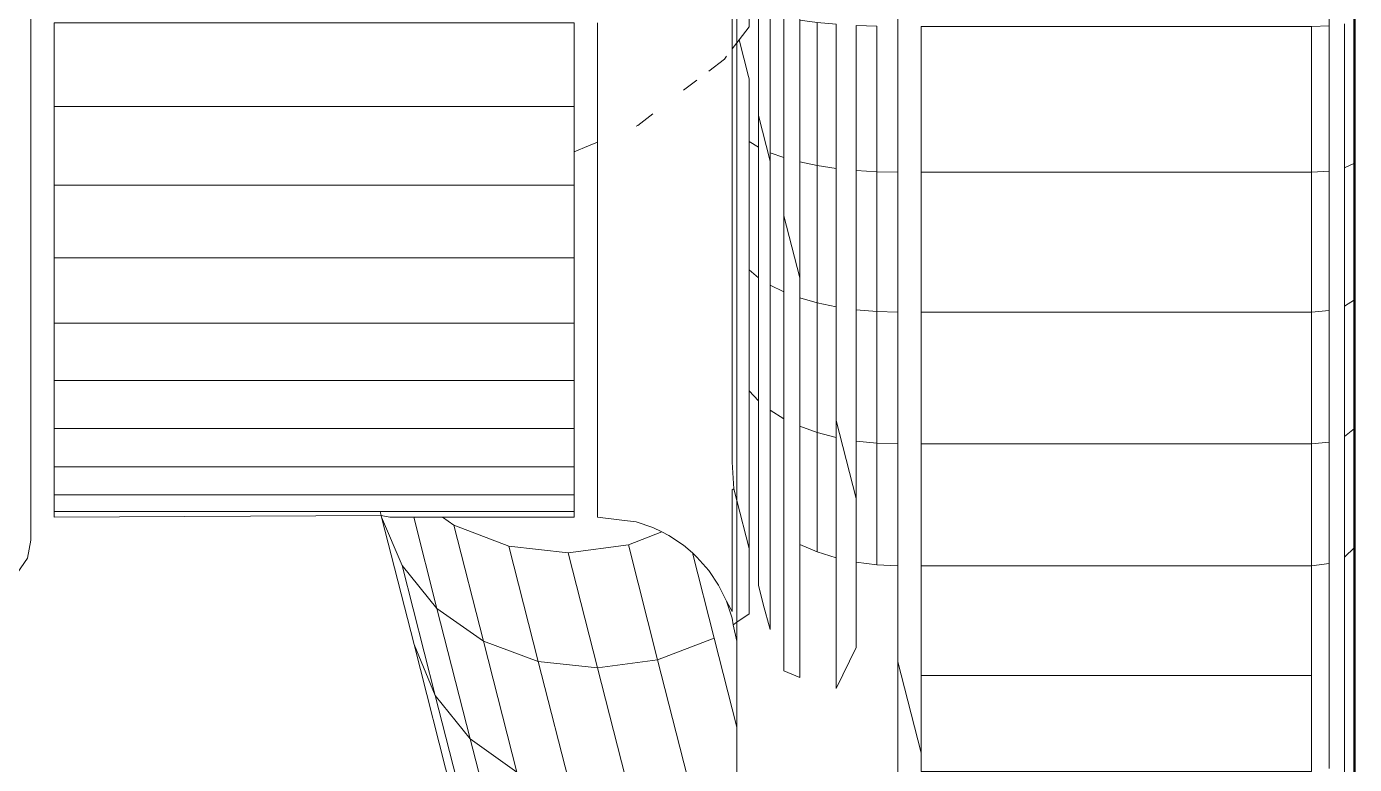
# Model space of a CAD drawing. Header units: millimetres. Extents: x 81693 to 98868, y 6565 to 11437.
# Drawn here: x 95464.173 to 95466.079, y 11215.215 to 11216.274 of the extents above; entities that cross this region are included whole.
import ezdxf

# ---------------------------------------------------------------- set-up
doc = ezdxf.new("R2010")
doc.units = ezdxf.units.MM
doc.layers.add('Moveis', color=1, linetype='Continuous', lineweight=9)
doc.layers.add('Parede Baixa', color=5, linetype='Continuous', lineweight=50)
doc.layers.add('Piso', color=55, linetype='Continuous')

# ---------------------------------------------------------------- blocks, each defined once
blk = doc.blocks.new('o')
at = {"layer": 'Moveis'}
for p, q in [((12553.032, 3257.1479), (12553.032, 3251.9879)), ((12553.3786, 3255.2505), (12553.3786, 3254.0492)), ((12554.8986, 3252.9781), (12554.8986, 3254.39)), ((12553.3321, 3254.1169), (12553.3321, 3253.8928)), ((12552.0706, 3253.7797), (12552.0706, 3254.0899)), ((12553.6786, 3253.9122), (12553.6786, 3254.092)), ((12553.7286, 3253.9122), (12553.7286, 3254.092)), ((12554.8486, 3253.9122), (12554.8486, 3254.092)), ((12552.103, 3253.773), (12552.103, 3254.0859)), ((12552.982, 3253.7706), (12552.982, 3254.0844)), ((12553.3522, 3254.0836), (12553.3737, 3254.0556)), ((12553.3737, 3254.0556), (12553.3535, 3253.9767)), ((12553.3737, 3254.0556), (12553.3786, 3254.0492)), ((12553.3786, 3254.0492), (12553.3885, 3254.0362)), ((12553.3786, 3254.0492), (12553.3786, 3253.0635)), ((12553.4009, 3254.0201), (12553.4055, 3254.0141)), ((12553.4055, 3254.0141), (12553.4391, 3253.9883)), ((12553.3535, 3253.9767), (12553.3522, 3253.9714)), ((12553.4644, 3253.9689), (12553.4932, 3253.9468)), ((12553.3321, 3253.8928), (12553.3069, 3253.7941)), ((12553.5594, 3253.896), (12553.5917, 3253.8712)), ((12553.6786, 3253.8352), (12553.6786, 3253.9122)), ((12553.7286, 3253.8145), (12553.7286, 3253.9122)), ((12554.8486, 3253.7427), (12554.8486, 3253.9122)), ((12553.5917, 3253.8712), (12553.5957, 3253.8695)), ((12553.6786, 3253.8352), (12553.6979, 3253.8272)), ((12553.6786, 3253.7515), (12553.6786, 3253.8352)), ((12553.6979, 3253.8272), (12553.7286, 3253.8145)), ((12553.7286, 3253.8145), (12553.7286, 3253.7615)), ((12552.0706, 3253.4819), (12552.0706, 3253.7797)), ((12552.103, 3253.4726), (12552.103, 3253.773)), ((12552.982, 3253.4694), (12552.982, 3253.7706)), ((12553.6786, 3253.7427), (12553.6786, 3253.7515)), ((12553.7286, 3253.7615), (12553.7286, 3253.7427)), ((12553.6786, 3253.6093), (12553.6786, 3253.7427)), ((12553.7286, 3253.5896), (12553.7286, 3253.7427)), ((12554.8486, 3253.5862), (12554.8486, 3253.7427)), ((12553.243, 3253.5433), (12553.2771, 3253.6769)), ((12553.6786, 3253.5862), (12553.6786, 3253.6093)), ((12553.6786, 3253.4453), (12553.6786, 3253.5862)), ((12553.7286, 3253.5862), (12553.7286, 3253.5896)), ((12553.7286, 3253.4453), (12553.7286, 3253.5862)), ((12554.8486, 3253.4453), (12554.8486, 3253.5862)), ((12552.0706, 3253.2012), (12552.0706, 3253.4819)), ((12552.103, 3253.1895), (12552.103, 3253.4726)), ((12552.982, 3253.1854), (12552.982, 3253.4694)), ((12553.6786, 3253.4119), (12553.6786, 3253.4453)), ((12553.7286, 3253.424), (12553.7286, 3253.4453)), ((12554.8486, 3253.322), (12554.8486, 3253.4453)), ((12553.6786, 3253.322), (12553.6786, 3253.4119)), ((12553.7286, 3253.3943), (12553.7286, 3253.424)), ((12553.7286, 3253.322), (12553.7286, 3253.3943)), ((12553.6786, 3253.2281), (12553.6786, 3253.322)), ((12553.7286, 3253.2184), (12553.7286, 3253.322)), ((12554.8486, 3253.2184), (12554.8486, 3253.322)), ((12553.1217, 3253.0679), (12553.1646, 3253.2362)), ((12552.0706, 3252.942), (12552.0706, 3253.2012)), ((12553.6786, 3253.2184), (12553.6786, 3253.2281)), ((12553.6786, 3253.1918), (12553.6786, 3253.2184)), ((12553.7286, 3253.1853), (12553.7286, 3253.2184)), ((12554.8486, 3253.136), (12554.8486, 3253.2184)), ((12552.103, 3252.9282), (12552.103, 3253.1895)), ((12552.982, 3252.9233), (12552.982, 3253.1854)), ((12553.6786, 3253.136), (12553.6786, 3253.1918)), ((12553.7286, 3253.136), (12553.7286, 3253.1853)), ((12553.6786, 3253.0763), (12553.6786, 3253.136)), ((12553.7286, 3253.0763), (12553.7286, 3253.136)), ((12554.8486, 3253.0763), (12554.8486, 3253.136)), ((12553.3786, 3252.8016), (12553.3786, 3253.0635)), ((12553.6786, 3253.04), (12553.6786, 3253.0763)), ((12553.7286, 3253.04), (12553.7286, 3253.0763)), ((12554.8486, 3253.04), (12554.8486, 3253.0763)), ((12553.6786, 3253.0279), (12553.6786, 3253.04)), ((12553.7286, 3253.0279), (12553.7286, 3253.04)), ((12554.1445, 3253.0318), (12554.1259, 3253.0279)), ((12554.1435, 3253.0279), (12554.1445, 3253.0318)), ((12554.1466, 3253.04), (12554.1445, 3253.0318)), ((12554.8486, 3253.0279), (12554.1445, 3253.0318)), ((12554.8486, 3253.0279), (12554.8486, 3253.04)), ((12553.5594, 3253.0056), (12553.54, 3252.996)), ((12553.5957, 3253.0179), (12553.5594, 3253.0056)), ((12553.6259, 3253.0215), (12553.5957, 3253.0179)), ((12553.6786, 3253.0279), (12553.6259, 3253.0215)), ((12553.761, 3253.0279), (12553.7286, 3253.0279)), ((12553.8855, 3253.0279), (12553.761, 3253.0279)), ((12553.9924, 3253.0279), (12553.8855, 3253.0279)), ((12554.0122, 3253.0279), (12553.9924, 3253.0279)), ((12554.0744, 3253.0279), (12554.0122, 3253.0279)), ((12554.1435, 3253.0279), (12554.0735, 3252.7536)), ((12554.1259, 3253.0279), (12554.0744, 3253.0279)), ((12553.525, 3252.9886), (12553.4932, 3252.9673)), ((12553.54, 3252.996), (12553.525, 3252.9886)), ((12554.8986, 3252.9781), (12554.9062, 3252.9397)), ((12552.0489, 3252.9627), (12552.0706, 3252.942)), ((12553.4743, 3252.9508), (12553.4644, 3252.9421)), ((12553.4932, 3252.9673), (12553.4743, 3252.9508)), ((12552.0706, 3252.7085), (12552.0706, 3252.942)), ((12552.103, 3252.6927), (12552.103, 3252.9282)), ((12552.982, 3252.6871), (12552.982, 3252.9233)), ((12553.032, 3252.9233), (12553.0772, 3252.9252)), ((12553.4644, 3252.9421), (12553.4391, 3252.9133)), ((12554.9062, 3252.9397), (12554.9279, 3252.9072)), ((12553.4391, 3252.9133), (12553.4178, 3252.8814)), ((12553.4178, 3252.8814), (12553.4009, 3252.847)), ((12553.4009, 3252.847), (12553.3885, 3252.8107)), ((12553.3786, 3252.761), (12553.3786, 3252.8016)), ((12553.3885, 3252.8107), (12553.3866, 3252.796)), ((12553.3866, 3252.796), (12553.3786, 3252.761)), ((12553.3786, 3252.761), (12553.3786, 3252.5756)), ((12553.9478, 3252.2607), (12554.0735, 3252.7536)), ((12553.032, 3252.7164), (12552.982, 3252.5204)), ((12552.0706, 3252.5044), (12552.0706, 3252.7085)), ((12552.103, 3252.4868), (12552.103, 3252.6927)), ((12552.982, 3252.5204), (12552.982, 3252.6871)), ((12553.2771, 3252.6972), (12553.243, 3252.6824)), ((12553.3786, 3252.4756), (12553.3786, 3252.5756)), ((12552.982, 3252.4806), (12552.982, 3252.5204)), ((12552.0706, 3252.3327), (12552.0706, 3252.5044))]:
    blk.add_line(p, q, dxfattribs=at)
for points, invisible_edges in [([(12552.982, 3254.0844), (12553.032, 3257.1479), (12552.982, 3253.7706)], 3), ([(12552.982, 3254.0844), (12553.032, 3257.1479), (12552.982, 3253.7706)], 3), ([(12552.982, 3254.0844), (12553.032, 3257.1479), (12552.982, 3253.7706)], 3), ([(12552.982, 3254.0844), (12553.032, 3257.1479), (12552.982, 3253.7706)], 3), ([(12552.982, 3254.0844), (12553.032, 3257.1479), (12552.982, 3253.7706)], 3), ([(12552.0706, 3253.7797), (12552.103, 3257.1402), (12552.0706, 3253.4819)], 3), ([(12553.1217, 3254.0866), (12553.1217, 3257.0554), (12553.1217, 3253.7743)], 3), ([(12553.1217, 3253.7743), (12553.1217, 3257.0554), (12553.1217, 3253.4744)], 3), ([(12552.103, 3255.3628), (12552.103, 3253.1895), (12552.103, 3255.6631)], 3), ([(12552.103, 3253.1895), (12552.103, 3255.3628), (12552.103, 3253.4726)], 3), ([(12552.103, 3253.4726), (12552.103, 3255.3628), (12552.103, 3255.0499)], 13), ([(12553.3885, 3255.2635), (12553.3786, 3254.0492), (12553.3786, 3255.2505)], 1), ([(12553.3737, 3254.0556), (12553.3786, 3255.2505), (12553.3786, 3254.0492)], 1), ([(12552.103, 3253.4726), (12552.103, 3255.0499), (12552.103, 3254.7294)], 13), ([(12552.0706, 3254.0899), (12552.0706, 3254.728), (12552.0706, 3253.7797)], 3), ([(12552.103, 3253.4726), (12552.103, 3254.7294), (12552.103, 3254.4064)], 13), ([(12553.3786, 3254.0492), (12553.3885, 3254.4575), (12553.3885, 3254.0362)], 3), ([(12553.3885, 3254.0362), (12553.3885, 3254.4575), (12553.3885, 3254.2386)], 1), ([(12552.103, 3253.4726), (12552.103, 3254.4064), (12552.103, 3254.0859)], 13), ([(12553.3522, 3254.4193), (12553.3522, 3254.0836), (12553.3522, 3254.1245)], 1), ([(12553.3522, 3254.0836), (12553.3522, 3254.4193), (12553.3737, 3254.0556)], 3), ([(12554.9062, 3252.9397), (12554.8986, 3254.39), (12554.9098, 3254.4171)], 13), ([(12554.9062, 3252.9397), (12554.9098, 3254.4171), (12554.9279, 3252.9072)], 3), ([(12554.8486, 3254.092), (12554.8986, 3254.39), (12554.8486, 3253.9122)], 3), ([(12554.8486, 3253.9122), (12554.8986, 3254.39), (12554.8986, 3252.9781)], 13), ([(12554.8486, 3254.092), (12554.8986, 3254.39), (12554.8486, 3253.9122)], 3), ([(12554.8486, 3253.9122), (12554.8986, 3254.39), (12554.8986, 3252.9781)], 13), ([(12554.8486, 3254.092), (12554.8986, 3254.39), (12554.8486, 3253.9122)], 3), ([(12554.8486, 3253.9122), (12554.8986, 3254.39), (12554.8986, 3252.9781)], 13), ([(12554.8486, 3254.092), (12554.8986, 3254.39), (12554.8486, 3253.9122)], 3), ([(12554.8486, 3253.9122), (12554.8986, 3254.39), (12554.8986, 3252.9781)], 13), ([(12554.8486, 3254.092), (12554.8986, 3254.39), (12554.8486, 3253.9122)], 3), ([(12554.8486, 3253.9122), (12554.8986, 3254.39), (12554.8986, 3252.9781)], 13), ([(12554.8986, 3254.39), (12554.9062, 3252.9397), (12554.8986, 3252.9781)], 1), ([(12553.243, 3254.2477), (12553.243, 3253.7927), (12553.243, 3254.0979)], 1), ([(12553.243, 3253.7927), (12553.243, 3254.2477), (12553.2626, 3254.2003)], 13), ([(12553.3069, 3254.1098), (12553.3321, 3254.1169), (12553.3069, 3253.8125)], 3), ([(12553.3069, 3253.8125), (12553.3321, 3254.1169), (12553.3069, 3253.7941)], 3), ([(12553.3069, 3253.7941), (12553.3321, 3254.1169), (12553.3321, 3253.8928)], 1), ([(12552.0489, 3253.7897), (12552.0706, 3254.0899), (12552.0706, 3253.7797)], 1), ([(12553.2053, 3254.0931), (12553.1646, 3253.7788), (12553.1646, 3254.0894)], 1), ([(12553.1646, 3253.7788), (12553.2053, 3254.0931), (12553.2053, 3253.785)], 1), ([(12553.1646, 3254.0894), (12553.1646, 3253.4806), (12553.1646, 3253.2362)], 13), ([(12553.1646, 3253.4806), (12553.1646, 3254.0894), (12553.1646, 3253.7788)], 1), ([(12553.243, 3254.0979), (12553.2053, 3253.785), (12553.2053, 3254.0931)], 1), ([(12553.2053, 3253.785), (12553.243, 3254.0979), (12553.243, 3253.7927)], 1), ([(12553.3069, 3254.1098), (12553.2771, 3253.802), (12553.2771, 3254.1035)], 1), ([(12553.2771, 3253.802), (12553.3069, 3254.1098), (12553.3069, 3253.8125)], 1), ([(12553.2771, 3253.6769), (12553.2771, 3254.1035), (12553.2771, 3253.802)], 1), ([(12554.8486, 3254.092), (12553.7286, 3253.9122), (12553.7286, 3254.092)], 1), ([(12553.7286, 3253.9122), (12554.8486, 3254.092), (12554.8486, 3253.9122)], 1), ([(12552.1413, 3254.0844), (12552.103, 3253.773), (12552.103, 3254.0859)], 1), ([(12552.103, 3253.4726), (12552.103, 3254.0859), (12552.103, 3253.773)], 1), ([(12552.103, 3253.773), (12552.1413, 3254.0844), (12552.1413, 3253.7706)], 1), ([(12552.982, 3254.0844), (12552.1413, 3253.7706), (12552.1413, 3254.0844)], 1), ([(12552.1413, 3253.7706), (12552.982, 3254.0844), (12552.982, 3253.7706)], 1), ([(12553.032, 3253.7706), (12553.0772, 3254.085), (12553.0772, 3253.7715)], 1), ([(12553.1217, 3254.0866), (12553.0772, 3253.7715), (12553.0772, 3254.085)], 1), ([(12553.0772, 3253.7715), (12553.1217, 3254.0866), (12553.1217, 3253.7743)], 1), ([(12553.3786, 3253.0635), (12553.3535, 3253.9767), (12553.3737, 3254.0556)], 13), ([(12553.3786, 3253.0635), (12553.3737, 3254.0556), (12553.3786, 3254.0492)], 1), ([(12553.3786, 3254.0492), (12553.3851, 3253.0892), (12553.3786, 3253.0635)], 1), ([(12553.3851, 3253.0892), (12553.3786, 3254.0492), (12553.3885, 3254.0362)], 13), ([(12553.3851, 3253.0892), (12553.3885, 3254.0362), (12553.3885, 3253.1463)], 3), ([(12553.3885, 3253.4478), (12553.3885, 3254.0362), (12553.3885, 3254.0249)], 13), ([(12553.3885, 3253.4478), (12553.3885, 3254.0249), (12553.3885, 3253.8197)], 13), ([(12553.3535, 3253.9767), (12553.3522, 3253.8367), (12553.3522, 3253.9714)], 1), ([(12553.3522, 3253.8367), (12553.3535, 3253.9767), (12553.3522, 3253.5605)], 3), ([(12553.3522, 3253.5605), (12553.3535, 3253.9767), (12553.3522, 3253.3001)], 3), ([(12553.3321, 3253.8928), (12553.3069, 3253.5271), (12553.3069, 3253.7941)], 1), ([(12553.3069, 3253.5271), (12553.3321, 3253.8928), (12553.3069, 3253.2581)], 3), ([(12553.3321, 3253.0338), (12553.3321, 3253.8928), (12553.3321, 3253.2783)], 3), ([(12553.3321, 3253.2783), (12553.3321, 3253.8928), (12553.3321, 3253.5431)], 3), ([(12553.3321, 3253.5431), (12553.3321, 3253.8928), (12553.3321, 3253.8242)], 1), ([(12554.8486, 3253.9122), (12553.7286, 3253.8145), (12553.7286, 3253.9122)], 1), ([(12553.7286, 3253.8145), (12554.8486, 3253.9122), (12553.7286, 3253.7615)], 3), ([(12553.7286, 3253.7615), (12554.8486, 3253.9122), (12553.7286, 3253.7427)], 3), ([(12553.7286, 3253.7427), (12554.8486, 3253.9122), (12554.8486, 3253.7427)], 1), ([(12554.8486, 3253.4453), (12554.8486, 3253.7427), (12554.8486, 3253.9122)], 13), ([(12554.8486, 3253.4453), (12554.8486, 3253.7427), (12554.8486, 3253.9122)], 13), ([(12554.8486, 3253.4453), (12554.8486, 3253.7427), (12554.8486, 3253.9122)], 13), ([(12554.8486, 3253.4453), (12554.8486, 3253.7427), (12554.8486, 3253.9122)], 13), ([(12554.8486, 3253.4453), (12554.8486, 3253.7427), (12554.8486, 3253.9122)], 13), ([(12553.3522, 3253.8367), (12553.3321, 3253.5431), (12553.3321, 3253.8242)], 1), ([(12553.3321, 3253.5431), (12553.3522, 3253.8367), (12553.3522, 3253.5605)], 1), ([(12553.3069, 3253.5271), (12553.2771, 3253.802), (12553.3069, 3253.8125)], 13), ([(12553.3069, 3253.5271), (12553.2771, 3253.6769), (12553.2771, 3253.802)], 13), ([(12553.3069, 3253.5271), (12553.3069, 3253.8125), (12553.3069, 3253.7941)], 1), ([(12553.3885, 3253.4478), (12553.3885, 3253.8197), (12553.3885, 3253.6264)], 1), ([(12552.0489, 3253.4957), (12552.0706, 3253.7797), (12552.0706, 3253.4819)], 1), ([(12552.1413, 3253.7706), (12552.103, 3253.4726), (12552.103, 3253.773)], 1), ([(12553.1217, 3253.4744), (12553.0772, 3253.7715), (12553.1217, 3253.7743)], 1), ([(12553.2053, 3253.785), (12553.1646, 3253.4806), (12553.1646, 3253.7788)], 1), ([(12553.1646, 3253.4806), (12553.2053, 3253.785), (12553.2053, 3253.4891)], 1), ([(12553.243, 3253.7927), (12553.2053, 3253.4891), (12553.2053, 3253.785)], 1), ([(12553.2053, 3253.4891), (12553.243, 3253.7927), (12553.243, 3253.5433)], 13), ([(12553.243, 3253.7927), (12553.2771, 3253.6769), (12553.243, 3253.5433)], 1), ([(12552.103, 3253.4726), (12552.1413, 3253.7706), (12552.1413, 3253.4694)], 1), ([(12552.1413, 3253.7706), (12552.982, 3253.4694), (12552.1413, 3253.4694)], 1), ([(12552.982, 3253.4694), (12552.1413, 3253.7706), (12552.982, 3253.7706)], 1), ([(12552.982, 3252.5204), (12552.982, 3253.4694), (12552.982, 3253.7706)], 13), ([(12552.982, 3252.5204), (12552.982, 3253.7706), (12553.032, 3252.7164)], 3), ([(12552.982, 3252.5204), (12552.982, 3253.4694), (12552.982, 3253.7706)], 13), ([(12552.982, 3252.5204), (12552.982, 3253.7706), (12553.032, 3252.7164)], 3), ([(12552.982, 3252.5204), (12552.982, 3253.4694), (12552.982, 3253.7706)], 13), ([(12552.982, 3252.5204), (12552.982, 3253.7706), (12553.032, 3252.7164)], 3), ([(12552.982, 3252.5204), (12552.982, 3253.4694), (12552.982, 3253.7706)], 13), ([(12552.982, 3252.5204), (12552.982, 3253.7706), (12553.032, 3252.7164)], 3), ([(12552.982, 3252.5204), (12552.982, 3253.4694), (12552.982, 3253.7706)], 13), ([(12552.982, 3252.5204), (12552.982, 3253.7706), (12553.032, 3252.7164)], 3), ([(12553.032, 3253.4694), (12553.0772, 3253.7715), (12553.0772, 3253.4706)], 1), ([(12553.0772, 3253.7715), (12553.1217, 3253.4744), (12553.0772, 3253.4706)], 1), ([(12554.8486, 3253.7427), (12553.7286, 3253.5896), (12553.7286, 3253.7427)], 1), ([(12553.7286, 3253.5896), (12554.8486, 3253.7427), (12553.7286, 3253.5862)], 3), ([(12553.7286, 3253.5862), (12554.8486, 3253.7427), (12554.8486, 3253.5862)], 1), ([(12554.8486, 3253.7427), (12554.8486, 3253.4453), (12554.8486, 3253.5862)], 1), ([(12554.8486, 3253.7427), (12554.8486, 3253.4453), (12554.8486, 3253.5862)], 1), ([(12554.8486, 3253.7427), (12554.8486, 3253.4453), (12554.8486, 3253.5862)], 1), ([(12554.8486, 3253.7427), (12554.8486, 3253.4453), (12554.8486, 3253.5862)], 1), ([(12554.8486, 3253.7427), (12554.8486, 3253.4453), (12554.8486, 3253.5862)], 1), ([(12553.243, 3253.2238), (12553.243, 3253.5433), (12553.2771, 3253.6769)], 13), ([(12553.243, 3253.2238), (12553.2771, 3253.6769), (12553.2771, 3253.5126)], 13), ([(12553.2771, 3253.6769), (12553.3069, 3253.5271), (12553.2771, 3253.5126)], 1), ([(12553.7286, 3253.5862), (12554.8486, 3253.4453), (12553.7286, 3253.4453)], 1), ([(12554.8486, 3253.4453), (12553.7286, 3253.5862), (12554.8486, 3253.5862)], 1), ([(12553.3522, 3253.3001), (12553.3321, 3253.5431), (12553.3522, 3253.5605)], 1), ([(12553.2053, 3253.4891), (12553.243, 3253.5433), (12553.243, 3253.4999)], 1), ([(12553.243, 3253.5433), (12553.243, 3253.2238), (12553.243, 3253.4999)], 1), ([(12553.3069, 3253.5271), (12553.2771, 3253.2398), (12553.2771, 3253.5126)], 1), ([(12553.2771, 3253.2398), (12553.3069, 3253.5271), (12553.3069, 3253.2581)], 1), ([(12553.3321, 3253.5431), (12553.3522, 3253.3001), (12553.3321, 3253.2783)], 1), ([(12552.0706, 3253.2012), (12552.0489, 3253.4957), (12552.0706, 3253.4819)], 1), ([(12553.2053, 3253.2103), (12553.1646, 3253.4806), (12553.2053, 3253.4891)], 1), ([(12553.243, 3253.2238), (12553.2053, 3253.4891), (12553.243, 3253.4999)], 1), ([(12553.2053, 3253.4891), (12553.243, 3253.2238), (12553.2053, 3253.2103)], 1), ([(12553.2771, 3253.2398), (12553.2771, 3252.988), (12553.2771, 3253.5126)], 2), ([(12552.0706, 3253.4819), (12552.0706, 3252.942), (12552.0706, 3253.2012)], 1), ([(12552.0706, 3252.5044), (12552.0706, 3253.4819), (12552.0706, 3252.3327)], 3), ([(12552.0706, 3252.3327), (12552.0706, 3253.4819), (12552.0706, 3252.1963)], 3), ([(12552.0706, 3252.1963), (12552.0706, 3253.4819), (12552.0706, 3252.0974)], 3), ([(12552.0706, 3252.0974), (12552.0706, 3253.4819), (12552.0706, 3252.0373)], 3), ([(12552.0706, 3252.0172), (12552.0706, 3253.4819), (12552.103, 3251.9955)], 3), ([(12552.103, 3253.4726), (12552.1413, 3253.1854), (12552.103, 3253.1895)], 1), ([(12552.1413, 3253.1854), (12552.103, 3253.4726), (12552.1413, 3253.4694)], 1), ([(12552.1413, 3253.4694), (12552.982, 3253.1854), (12552.1413, 3253.1854)], 1), ([(12552.982, 3253.1854), (12552.1413, 3253.4694), (12552.982, 3253.4694)], 1), ([(12552.982, 3253.4694), (12552.982, 3252.9233), (12552.982, 3253.1854)], 1), ([(12552.982, 3253.4694), (12552.982, 3252.9233), (12552.982, 3253.1854)], 1), ([(12552.982, 3253.4694), (12552.982, 3252.9233), (12552.982, 3253.1854)], 1), ([(12552.982, 3253.4694), (12552.982, 3252.9233), (12552.982, 3253.1854)], 1), ([(12552.982, 3253.4694), (12552.982, 3252.9233), (12552.982, 3253.1854)], 1), ([(12553.0772, 3253.187), (12553.032, 3253.4694), (12553.0772, 3253.4706)], 1), ([(12553.1217, 3253.1918), (12553.0772, 3253.4706), (12553.1217, 3253.4744)], 1), ([(12553.0772, 3253.4706), (12553.1217, 3253.1918), (12553.0772, 3253.187)], 1), ([(12553.1646, 3253.2362), (12553.1217, 3253.1918), (12553.1217, 3253.4744)], 13), ([(12553.2053, 3253.2103), (12553.1646, 3253.2362), (12553.1646, 3253.4806)], 13), ([(12553.3885, 3253.1463), (12553.3885, 3253.4478), (12553.3885, 3253.287)], 1), ([(12554.8486, 3253.4453), (12553.7286, 3253.424), (12553.7286, 3253.4453)], 1), ([(12553.7286, 3253.424), (12554.8486, 3253.4453), (12553.7286, 3253.3943)], 3), ([(12553.7286, 3253.3943), (12554.8486, 3253.4453), (12553.7286, 3253.322)], 3), ([(12553.7286, 3253.322), (12554.8486, 3253.4453), (12554.8486, 3253.322)], 1), ([(12554.8486, 3253.4453), (12554.8486, 3253.2184), (12554.8486, 3253.322)], 1), ([(12554.8486, 3253.0763), (12554.8486, 3253.4453), (12554.8486, 3253.04)], 3), ([(12554.8486, 3253.4453), (12554.8486, 3253.2184), (12554.8486, 3253.322)], 1), ([(12554.8486, 3253.0763), (12554.8486, 3253.4453), (12554.8486, 3253.04)], 3), ([(12554.8486, 3253.4453), (12554.8486, 3253.2184), (12554.8486, 3253.322)], 1), ([(12554.8486, 3253.0763), (12554.8486, 3253.4453), (12554.8486, 3253.04)], 3), ([(12554.8486, 3253.4453), (12554.8486, 3253.2184), (12554.8486, 3253.322)], 1), ([(12554.8486, 3253.0763), (12554.8486, 3253.4453), (12554.8486, 3253.04)], 3), ([(12554.8486, 3253.4453), (12554.8486, 3253.2184), (12554.8486, 3253.322)], 1), ([(12554.8486, 3253.0763), (12554.8486, 3253.4453), (12554.8486, 3253.04)], 3), ([(12553.7286, 3253.322), (12554.8486, 3253.2184), (12553.7286, 3253.2184)], 1), ([(12554.8486, 3253.2184), (12553.7286, 3253.322), (12554.8486, 3253.322)], 1), ([(12553.3522, 3253.3001), (12553.3522, 3252.9601), (12553.3522, 3253.0597)], 1), ([(12553.3522, 3252.9601), (12553.3522, 3253.3001), (12553.3786, 3253.0635)], 3), ([(12553.3069, 3253.2581), (12553.3069, 3252.786), (12553.3069, 3253.0097)], 1), ([(12553.3069, 3252.786), (12553.3069, 3253.2581), (12553.3218, 3252.8409)], 3), ([(12553.1217, 3252.7474), (12553.1217, 3253.0679), (12553.1646, 3253.2362)], 13), ([(12553.1217, 3252.7474), (12553.1646, 3253.2362), (12553.1646, 3253.1996)], 13), ([(12553.1217, 3253.1918), (12553.1646, 3253.2362), (12553.1217, 3253.0679)], 1), ([(12553.1646, 3253.2362), (12553.2053, 3253.2103), (12553.1646, 3253.1996)], 1), ([(12552.0706, 3252.942), (12552.0489, 3253.2186), (12552.0706, 3253.2012)], 1), ([(12553.2053, 3253.2103), (12553.1646, 3252.9401), (12553.1646, 3253.1996)], 1), ([(12553.1646, 3252.9401), (12553.2053, 3253.2103), (12553.2053, 3252.9529)], 1), ([(12553.243, 3253.2238), (12553.2053, 3252.9529), (12553.2053, 3253.2103)], 1), ([(12553.2053, 3252.9529), (12553.243, 3253.2238), (12553.243, 3252.969)], 1), ([(12553.243, 3253.2238), (12553.243, 3252.7393), (12553.243, 3252.969)], 1), ([(12553.243, 3252.7393), (12553.243, 3253.2238), (12553.243, 3252.6824)], 3), ([(12553.243, 3252.6824), (12553.243, 3253.2238), (12553.2771, 3252.6972)], 3), ([(12554.8486, 3253.2184), (12553.7286, 3253.1853), (12553.7286, 3253.2184)], 1), ([(12553.7286, 3253.1853), (12554.8486, 3253.2184), (12553.7286, 3253.136)], 3), ([(12553.7286, 3253.136), (12554.8486, 3253.2184), (12554.8486, 3253.136)], 1), ([(12554.8486, 3253.0763), (12554.8486, 3253.136), (12554.8486, 3253.2184)], 12), ([(12554.8486, 3253.0763), (12554.8486, 3253.136), (12554.8486, 3253.2184)], 12), ([(12554.8486, 3253.0763), (12554.8486, 3253.136), (12554.8486, 3253.2184)], 12), ([(12554.8486, 3253.0763), (12554.8486, 3253.136), (12554.8486, 3253.2184)], 12), ([(12554.8486, 3253.0763), (12554.8486, 3253.136), (12554.8486, 3253.2184)], 12), ([(12552.1413, 3253.1854), (12552.103, 3252.9282), (12552.103, 3253.1895)], 1), ([(12552.103, 3252.6927), (12552.103, 3253.1895), (12552.103, 3252.9282)], 1), ([(12552.103, 3252.9282), (12552.1413, 3253.1854), (12552.1413, 3252.9233)], 1), ([(12552.982, 3253.1854), (12552.1413, 3252.9233), (12552.1413, 3253.1854)], 1), ([(12552.1413, 3252.9233), (12552.982, 3253.1854), (12552.982, 3252.9233)], 1), ([(12553.0772, 3252.9252), (12553.032, 3253.1854), (12553.0772, 3253.187)], 1), ([(12553.1217, 3253.1918), (12553.0772, 3252.9252), (12553.0772, 3253.187)], 1), ([(12553.0772, 3252.9252), (12553.1217, 3253.1918), (12553.1217, 3253.0679)], 13), ([(12553.1646, 3252.7064), (12553.1646, 3253.1996), (12553.1646, 3252.9401)], 1), ([(12553.7286, 3253.136), (12554.8486, 3253.0763), (12553.7286, 3253.0763)], 1), ([(12554.8486, 3253.0763), (12553.7286, 3253.136), (12554.8486, 3253.136)], 1), ([(12553.3851, 3253.0892), (12553.3786, 3252.8016), (12553.3786, 3253.0635)], 1), ([(12553.3786, 3252.8016), (12553.3851, 3253.0892), (12553.3866, 3252.796)], 3), ([(12553.3866, 3252.796), (12553.3851, 3253.0892), (12553.3885, 3253.0868)], 13), ([(12553.3866, 3252.796), (12553.3885, 3253.0868), (12553.3885, 3252.8107)], 3), ([(12553.3885, 3252.8107), (12553.3885, 3253.0868), (12553.3885, 3253.0281)], 13), ([(12553.0772, 3252.9252), (12553.1217, 3253.0679), (12553.1217, 3252.9308)], 1), ([(12553.1217, 3253.0679), (12553.1217, 3252.7474), (12553.1217, 3252.9308)], 1), ([(12553.3786, 3253.0635), (12553.3522, 3252.8431), (12553.3522, 3252.9601)], 1), ([(12553.3522, 3252.8431), (12553.3786, 3253.0635), (12553.3522, 3252.8199)], 3), ([(12553.3522, 3252.8199), (12553.3786, 3253.0635), (12553.3786, 3252.8016)], 1), ([(12554.8486, 3253.0763), (12553.7286, 3253.04), (12553.7286, 3253.0763)], 1), ([(12553.7286, 3253.04), (12554.8486, 3253.0763), (12553.7641, 3253.04)], 3), ([(12553.7641, 3253.04), (12554.8486, 3253.0763), (12553.8886, 3253.04)], 3), ([(12553.8886, 3253.04), (12554.8486, 3253.0763), (12553.9955, 3253.04)], 3), ([(12553.9955, 3253.04), (12554.8486, 3253.0763), (12554.0291, 3253.04)], 3), ([(12554.0291, 3253.04), (12554.8486, 3253.0763), (12554.0775, 3253.04)], 3), ([(12554.0775, 3253.04), (12554.8486, 3253.0763), (12554.129, 3253.04)], 3), ([(12554.129, 3253.04), (12554.8486, 3253.0763), (12554.1466, 3253.04)], 3), ([(12554.1466, 3253.04), (12554.8486, 3253.0763), (12554.8486, 3253.04)], 1), ([(12553.3321, 3252.8815), (12553.3218, 3252.8409), (12553.3321, 3253.0338)], 2), ([(12557.2274, 3250.7077), (12554.1435, 3253.0279), (12554.1445, 3253.0318)], 13), ([(12557.2274, 3250.7077), (12554.1435, 3253.0279), (12554.1445, 3253.0318)], 13), ([(12557.2274, 3250.7077), (12554.1435, 3253.0279), (12554.1445, 3253.0318)], 13), ([(12557.2274, 3250.7077), (12554.1435, 3253.0279), (12554.1445, 3253.0318)], 13), ([(12557.2274, 3250.7077), (12554.1435, 3253.0279), (12554.1445, 3253.0318)], 13), ([(12554.1466, 3253.04), (12554.8486, 3253.0279), (12554.1445, 3253.0318)], 1), ([(12554.9279, 3252.9072), (12554.1445, 3253.0318), (12554.9062, 3252.9397)], 3), ([(12554.9062, 3252.9397), (12554.1445, 3253.0318), (12554.8486, 3253.0279)], 13), ([(12554.9279, 3252.9072), (12554.1445, 3253.0318), (12554.9062, 3252.9397)], 3), ([(12554.9062, 3252.9397), (12554.1445, 3253.0318), (12554.8486, 3253.0279)], 13), ([(12554.9279, 3252.9072), (12554.1445, 3253.0318), (12554.9062, 3252.9397)], 3), ([(12554.9062, 3252.9397), (12554.1445, 3253.0318), (12554.8486, 3253.0279)], 13), ([(12554.9279, 3252.9072), (12554.1445, 3253.0318), (12554.9062, 3252.9397)], 3), ([(12554.9062, 3252.9397), (12554.1445, 3253.0318), (12554.8486, 3253.0279)], 13), ([(12554.9279, 3252.9072), (12554.1445, 3253.0318), (12554.9062, 3252.9397)], 3), ([(12554.9062, 3252.9397), (12554.1445, 3253.0318), (12554.8486, 3253.0279)], 13), ([(12554.8486, 3253.0279), (12554.1466, 3253.04), (12554.8486, 3253.04)], 1), ([(12554.9062, 3252.9397), (12554.8486, 3253.0279), (12554.8486, 3253.04)], 13), ([(12554.9062, 3252.9397), (12554.8486, 3253.04), (12554.8986, 3252.9781)], 3), ([(12554.9062, 3252.9397), (12554.8486, 3253.0279), (12554.8486, 3253.04)], 13), ([(12554.9062, 3252.9397), (12554.8486, 3253.04), (12554.8986, 3252.9781)], 3), ([(12554.9062, 3252.9397), (12554.8486, 3253.0279), (12554.8486, 3253.04)], 13), ([(12554.9062, 3252.9397), (12554.8486, 3253.04), (12554.8986, 3252.9781)], 3), ([(12554.9062, 3252.9397), (12554.8486, 3253.0279), (12554.8486, 3253.04)], 13), ([(12554.9062, 3252.9397), (12554.8486, 3253.04), (12554.8986, 3252.9781)], 3), ([(12554.9062, 3252.9397), (12554.8486, 3253.0279), (12554.8486, 3253.04)], 13), ([(12554.9062, 3252.9397), (12554.8486, 3253.04), (12554.8986, 3252.9781)], 3), ([(12553.3885, 3252.9341), (12553.3885, 3252.8659), (12553.3885, 3253.0281)], 2), ([(12553.9242, 3252.7608), (12553.8696, 3252.9656), (12553.9879, 3253.0104)], 1), ([(12553.9879, 3253.0104), (12554.0242, 3252.8311), (12553.9242, 3252.7608)], 1), ([(12554.0242, 3252.8311), (12553.9879, 3253.0104), (12554.0122, 3253.0279)], 13), ([(12554.0242, 3252.8311), (12554.0122, 3253.0279), (12554.0744, 3253.0279)], 1), ([(12557.2274, 3250.7077), (12554.0735, 3252.7536), (12554.1435, 3253.0279)], 13), ([(12557.2274, 3250.7077), (12554.0735, 3252.7536), (12554.1435, 3253.0279)], 13), ([(12557.2274, 3250.7077), (12554.0735, 3252.7536), (12554.1435, 3253.0279)], 13), ([(12557.2274, 3250.7077), (12554.0735, 3252.7536), (12554.1435, 3253.0279)], 13), ([(12557.2274, 3250.7077), (12554.0735, 3252.7536), (12554.1435, 3253.0279)], 13), ([(12554.0735, 3252.7536), (12554.0993, 3252.9236), (12554.1435, 3253.0279)], 1), ([(12553.2771, 3252.6972), (12553.2771, 3252.988), (12553.2771, 3252.7611)], 1), ([(12553.5492, 3252.7209), (12553.4932, 3252.9673), (12553.525, 3252.9886)], 13), ([(12553.5492, 3252.7209), (12553.525, 3252.9886), (12553.54, 3252.996)], 13), ([(12553.5492, 3252.7209), (12553.54, 3252.996), (12553.6122, 3252.968)], 1), ([(12553.4743, 3252.9508), (12553.5492, 3252.7209), (12553.4276, 3252.7677)], 1), ([(12553.5492, 3252.7209), (12553.4743, 3252.9508), (12553.4932, 3252.9673)], 13), ([(12553.6122, 3252.968), (12553.6783, 3252.7037), (12553.5492, 3252.7209)], 1), ([(12553.6783, 3252.7037), (12553.6122, 3252.968), (12553.7415, 3252.9511)], 1), ([(12553.7415, 3252.9511), (12553.8063, 3252.7173), (12553.6783, 3252.7037)], 1), ([(12553.8063, 3252.7173), (12553.7415, 3252.9511), (12553.8696, 3252.9656)], 1), ([(12553.8696, 3252.9656), (12553.9242, 3252.7608), (12553.8063, 3252.7173)], 1), ([(12552.0706, 3252.5044), (12552.0706, 3252.7085), (12552.0706, 3252.942)], 12), ([(12552.982, 3252.9233), (12552.1413, 3252.6871), (12552.1413, 3252.9233)], 1), ([(12552.1413, 3252.6871), (12552.982, 3252.9233), (12552.982, 3252.6871)], 1), ([(12552.982, 3252.9233), (12552.982, 3252.5204), (12552.982, 3252.6871)], 1), ([(12552.982, 3252.9233), (12552.982, 3252.5204), (12552.982, 3252.6871)], 1), ([(12552.982, 3252.9233), (12552.982, 3252.5204), (12552.982, 3252.6871)], 1), ([(12552.982, 3252.9233), (12552.982, 3252.5204), (12552.982, 3252.6871)], 1), ([(12552.982, 3252.9233), (12552.982, 3252.5204), (12552.982, 3252.6871)], 1), ([(12554.028, 3252.644), (12554.0242, 3252.8311), (12554.0993, 3252.9236)], 1), ([(12554.0993, 3252.9236), (12554.0735, 3252.7536), (12554.028, 3252.644)], 1), ([(12553.3885, 3252.8107), (12553.3885, 3252.8659), (12553.3885, 3252.8246)], 13), ([(12553.3885, 3252.8107), (12553.3885, 3252.8246), (12553.4009, 3252.847)], 1), ([(12553.9526, 3252.5504), (12553.9242, 3252.7608), (12554.0242, 3252.8311)], 1), ([(12554.0242, 3252.8311), (12554.028, 3252.644), (12553.9526, 3252.5504)], 1), ([(12553.1217, 3252.7474), (12553.1646, 3252.7064), (12553.1646, 3252.659)], 1), ([(12553.4276, 3252.7677), (12553.3786, 3252.4756), (12553.3786, 3252.5756)], 1), ([(12553.3786, 3252.4756), (12553.4276, 3252.7677), (12553.4769, 3252.4376)], 3), ([(12553.4769, 3252.4376), (12553.4276, 3252.7677), (12553.5492, 3252.7209)], 1), ([(12553.8523, 3252.479), (12553.8063, 3252.7173), (12553.9242, 3252.7608)], 1), ([(12553.9242, 3252.7608), (12553.9526, 3252.5504), (12553.8523, 3252.479)], 1), ([(12557.2599, 3250.6861), (12553.9478, 3252.2607), (12554.0735, 3252.7536)], 13), ([(12557.2599, 3250.6861), (12553.9478, 3252.2607), (12554.0735, 3252.7536)], 13), ([(12557.2599, 3250.6861), (12553.9478, 3252.2607), (12554.0735, 3252.7536)], 13), ([(12557.2599, 3250.6861), (12553.9478, 3252.2607), (12554.0735, 3252.7536)], 13), ([(12557.2599, 3250.6861), (12553.9478, 3252.2607), (12554.0735, 3252.7536)], 13), ([(12553.9478, 3252.2607), (12554.028, 3252.644), (12554.0735, 3252.7536)], 1), ([(12557.2599, 3250.6861), (12554.0735, 3252.7536), (12557.2274, 3250.7077)], 3), ([(12557.2599, 3250.6861), (12554.0735, 3252.7536), (12557.2274, 3250.7077)], 3), ([(12557.2599, 3250.6861), (12554.0735, 3252.7536), (12557.2274, 3250.7077)], 3), ([(12557.2599, 3250.6861), (12554.0735, 3252.7536), (12557.2274, 3250.7077)], 3), ([(12557.2599, 3250.6861), (12554.0735, 3252.7536), (12557.2274, 3250.7077)], 3), ([(12553.5492, 3252.7209), (12553.6061, 3252.4206), (12553.4769, 3252.4376)], 1), ([(12553.6061, 3252.4206), (12553.5492, 3252.7209), (12553.6783, 3252.7037)], 1), ([(12553.7342, 3252.4347), (12553.6783, 3252.7037), (12553.8063, 3252.7173)], 1), ([(12553.8063, 3252.7173), (12553.8523, 3252.479), (12553.7342, 3252.4347)], 1), ([(12552.103, 3251.9955), (12552.103, 3252.6927), (12552.103, 3252.4868)], 13), ([(12552.982, 3252.6871), (12552.1413, 3252.4806), (12552.1413, 3252.6871)], 1), ([(12552.1413, 3252.4806), (12552.982, 3252.6871), (12552.982, 3252.4806)], 3), ([(12552.982, 3252.4806), (12552.982, 3252.6871), (12552.982, 3252.5204)], 1), ([(12553.6783, 3252.7037), (12553.7342, 3252.4347), (12553.6061, 3252.4206)], 1), ([(12553.9001, 3252.1427), (12553.9526, 3252.5504), (12554.028, 3252.644)], 1), ([(12554.028, 3252.644), (12553.9478, 3252.2607), (12553.9001, 3252.1427)], 1), ([(12553.8227, 3252.0412), (12553.8523, 3252.479), (12553.9526, 3252.5504)], 1), ([(12553.9526, 3252.5504), (12553.9001, 3252.1427), (12553.8227, 3252.0412)], 1)]:
    blk.add_3dface(points, dxfattribs=dict(at, invisible_edges=invisible_edges))

msp = doc.modelspace()

# ---------------------------------------------------------------- hatches: boundary and pattern name
at = {"layer": 'Piso'}
h = msp.add_hatch(dxfattribs=at)
h.set_pattern_fill('ANSI37', color=256, scale=13.333333, angle=45)
h.set_pattern_definition([(90, (-2063.007, 2975), (-42.333333, 1e-14), []), (180, (-2063.007, 2975), (-1e-14, -42.333333), [])])
h.paths.add_polyline_path([(95431.8933, 11209.806), (95433.214, 11210.1231), (95434.567, 11210.2433), (95461.4779, 11210.2433), (95461.4779, 11199.3876), (95462.8133, 11199.3876), (95462.8133, 11199.4729), (95462.8133, 11199.4894), (95462.8133, 11200.5758), (95462.9441, 11200.5758), (95464.1445, 11200.5758), (95464.1445, 11200.7092), (95464.1445, 11201.3294), (95464.2696, 11201.4924), (95464.4779, 11201.5786), (95464.4779, 11201.5542), (95465.853, 11201.5542), (95466.0791, 11201.3807), (95466.0791, 11214.8768), (95465.4675, 11214.8768), (95465.3705, 11214.7524), (95465.2061, 11214.6864), (95465.0307, 11214.7122), (95464.8912, 11214.8229), (95464.8104, 11215.0254), (95464.8274, 11215.0031), (95464.7294, 11215.3873), (95464.6821, 11215.5728), (95464.2135, 11215.5702), (95464.1127, 11215.419), (95464.1127, 11215.4701), (95462.6464, 11215.4701), (95462.6464, 11214.0039), (95462.5427, 11214.0039), (95462.5272, 11214.0039), (95462.5095, 11214.0039), (95462.4226, 11214.0039), (95462.3985, 11214.0039), (95462.3742, 11214.0039), (95462.2829, 11214.0039), (95462.2632, 11214.0039), (95462.2455, 11214.0039), (95462.2301, 11214.0039), (95462.1992, 11214.0039), (95462.1264, 11214.0039), (95462.1264, 11215.4701), (95461.846, 11215.4701), (95461.846, 11217.7235), (95464.1369, 11217.7235), (95464.0026, 11218.2362), (95463.8759, 11218.7327), (95463.4418, 11218.7327), (95463.4067, 11218.7241), (95463.207, 11218.665), (95462.9706, 11218.649), (95462.8347, 11218.6191), (95462.5621, 11218.5664), (95462.1173, 11218.4982), (95461.7273, 11218.4568), (95461.7272, 11218.4579), (95461.2563, 11218.4406), (95461.2492, 11218.4622), (95460.7626, 11218.4622), (95460.7417, 11218.4622), (95460.4596, 11218.4622), (95460.4501, 11218.4823), (95460.3443, 11218.5533), (95460.2767, 11218.7055), (95460.2534, 11218.7498), (95460.196, 11218.9768), (95460.1519, 11219.2729), (95460.1241, 11219.6179), (95460.1145, 11219.9883), (95460.1243, 11220.3773), (95460.1253, 11220.3774), (95460.1542, 11220.7403), (95460.1567, 11220.7406), (95460.2028, 11221.0525), (95460.2084, 11221.0535), (95460.2897, 11221.3774), (95460.4643, 11221.5197), (95460.7417, 11221.5197), (95461.3481, 11221.5197), (95461.3578, 11221.5253), (95461.743, 11221.5111), (95462.1882, 11221.4638), (95462.189, 11221.4604), (95462.66, 11221.3882), (95462.6614, 11221.3859), (95462.673, 11221.3818), (95462.9527, 11221.3277), (95462.9706, 11221.3206), (95463.22, 11221.3037), (95463.1919, 11221.4137), (95463.1363, 11221.6318), (95463.2168, 11221.822), (95463.3585, 11221.9287), (95463.5344, 11221.9495), (95463.6974, 11221.8789), (95463.7946, 11221.7481), (95463.8379, 11221.5785), (95463.9264, 11221.2317), (95466.0791, 11221.2317), (95466.0791, 11224.7209), (95376.0791, 11224.7209), (95376.0791, 11200.57), (95425.3597, 11199.2801), (95425.398, 11200.3999), (95425.493, 11201.7866), (95425.7081, 11203.1278), (95426.1174, 11204.423), (95426.7119, 11205.6443), (95427.479, 11206.7653), (95428.402, 11207.7619), (95429.461, 11208.6125), (95430.6332, 11209.2988)])

# ---------------------------------------------------------------- linework, layer by layer
at = {"layer": 'Parede Baixa'}
msp.add_line((95466.0791, 11111.3876), (95466.0791, 11284.7209), dxfattribs=at)

# ---------------------------------------------------------------- block references
at = {"layer": 'Parede Baixa', "xscale": -0.6666666666666666, "yscale": 0.6666666666666666, "zscale": 0.6666666666666666}
msp.add_blockref('o', (103834.1117, 9046.8849), dxfattribs=at)

doc.saveas('drawing.dxf')
